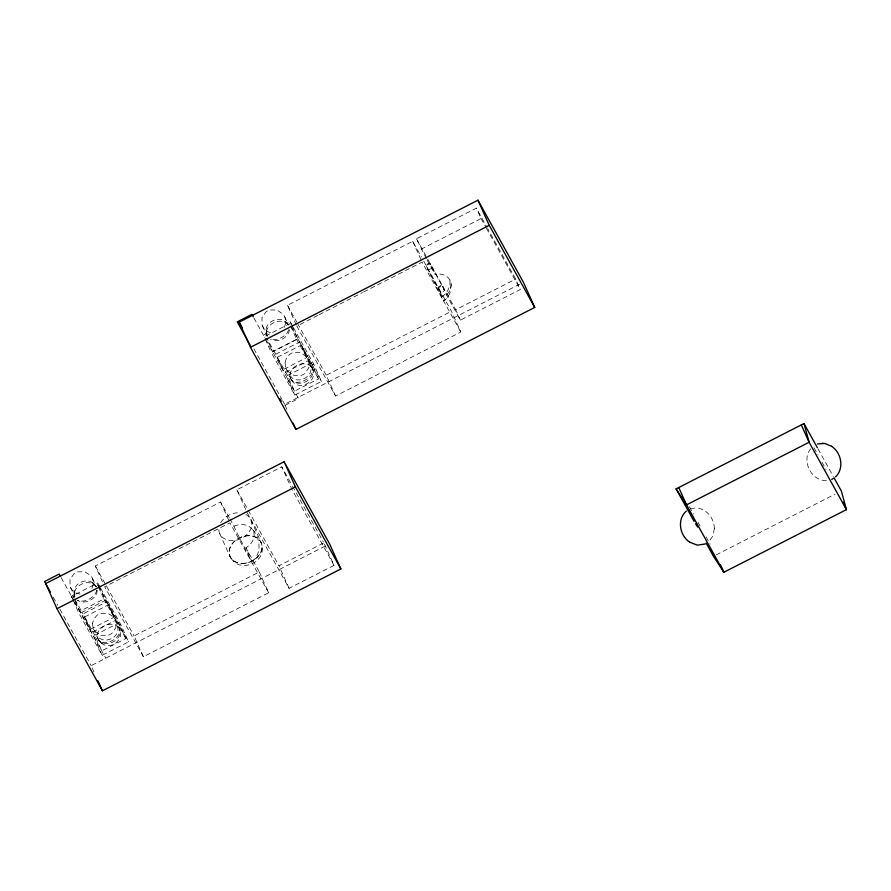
<?xml version="1.0" encoding="UTF-8"?>
<svg xmlns="http://www.w3.org/2000/svg" width="891" height="891" viewBox="0 0 891 891"><rect width="100%" height="100%" fill="white"/><g stroke="black" fill="none" stroke-linecap="round" stroke-linejoin="round"><path stroke-width="0.67" stroke-dasharray="4.46 3.34" d="M714.315 528.708C714.426 518.551 706.552 508.293 695.726 507.892M714.315 528.664L712.878 535.959L708.98 541.539M73.986 591.646L74.577 596.168M229.9 518.874L233.899 526.091A41.12 1.682 62.9 0 0 235.87 530.635L251.741 561.575L248.667 553.745M451.158 284.285L450.022 293.039L447.327 297.817L443.785 300.857L438.483 287.849A15.938 12.318 -24.2 0 0 442.159 285.209L444.498 290.41A38.881 1.593 62.9 0 1 446.447 294.921L460.402 320.125L520.355 289.497L515.677 279.095L487.7 228.586M266.041 329.625L267.378 336.62M810.665 448.763C800.953 460.836 811.567 481.92 827.249 480.539M284.396 327.331L285.777 322.676L285.187 317.987A20.549 15.882 -24.2 0 0 283.037 314.111L277.001 310.035L269.773 309.945A9.188 7.106 -24.2 0 0 265.897 311.928L261.932 317.731L262.077 324.814A20.549 15.882 -24.2 0 0 264.226 328.69L267.935 331.786L272.735 333.29M91.918 588.327L93.343 583.828L92.831 579.339A18.878 14.59 -24.2 0 0 90.782 575.642L84.923 571.799L77.84 571.833A9.422 7.284 -24.2 0 0 74.009 573.793L70.021 579.417L70.055 586.233A18.878 14.59 -24.2 0 0 72.104 589.92L75.702 592.838L80.379 594.219M447.015 294.353L446.525 294.843M443.896 300.88L445.745 299.365L443.785 300.857L442.471 298.919L425.686 264.738A15.938 12.318 -24.2 0 1 430.008 263.279L444.498 290.41A15.938 12.318 -24.2 0 1 440.822 293.05L428.025 269.94A41.12 1.682 62.9 0 1 426.043 265.395A15.036 11.628 -24.2 0 1 430.398 263.981A38.881 1.593 62.9 0 0 432.347 268.492A38.881 1.593 62.9 0 0 435.064 274.383L435.922 274.239M251.741 561.575C259.248 556.675 260.428 546.283 257.655 538.364C258.022 535.625 247.887 523.485 254.47 531.86M441.424 297.082C447.349 293.729 450.634 286.668 449.91 279.974M426.421 258.78L416.431 238.777L476.384 208.149L487.043 227.383M296.291 324.881L287.492 305.301L412.711 241.327L421.398 256.998M421.109 249.179L481.062 218.551L476.384 208.149M292.76 326.396L290.076 321.528L286.624 323.288A11.104 8.576 -24.2 0 0 272.59 320.827A11.104 8.576 -24.2 0 0 266.866 333.39L263.424 335.139L264.538 337.622M265.596 335.985L289.586 323.734L299.688 341.977L306.693 357.581L282.714 369.832L275.709 354.228L266.944 338.413M317.887 315.347L296.837 326.106L335.573 396.038L460.803 332.053L451.459 311.26L422.067 258.19M319.123 314.712L362.448 292.582M363.695 291.947L422.067 262.132L460.803 332.053M290.655 326.128L296.592 339.337L272.613 351.589L266.676 338.38M293.44 327.61L313.654 364.096L321.439 381.437L294.798 395.047L271.22 352.48L297.861 338.87L291.736 325.248M275.709 354.228L299.688 341.977M277.391 357.269L301.37 345.017L311.471 363.261L318.488 378.864L294.509 391.116L287.492 375.512L277.391 357.269L284.407 372.872L308.386 360.621L301.37 345.017M287.492 375.512L311.471 363.261M313.654 364.096L310.213 365.856A11.104 8.576 -24.2 0 1 304.488 378.419A11.104 8.576 -24.2 0 1 290.444 375.957L287.002 377.706L294.798 395.047M335.573 396.038L326.229 375.234L451.459 311.26M460.402 320.125L455.735 309.723L515.677 279.095M286.891 409.303L284.63 404.28L519.709 284.184M285.087 405.349L298.518 398.489L266.565 340.808M324.458 544.078L334.025 565.362L289.085 588.327L246.985 512.325L236.861 489.783L281.79 466.828L291.814 484.927M102.487 581.912L95.337 565.997L220.567 502.023L229.232 517.671M72.505 598.919L71.391 596.435L97.743 582.981L99.714 586.534M98.489 587.024L103.879 599.019L79.9 611.271L74.51 599.275M100.371 587.726L120.742 624.524L128.538 641.854L102.187 655.319L79.188 613.776L105.528 600.311L98.856 585.454M106.976 601.659L113.981 617.263L90.002 629.514L82.997 613.91L106.976 601.659L100.237 589.497M84.678 616.951L108.657 604.699L118.759 622.943L125.776 638.546L101.797 650.798L94.78 635.194L84.678 616.951L91.695 632.554L115.674 620.303L108.657 604.699M94.78 635.194L118.759 622.943M102.187 655.319L94.401 637.989L97.798 636.241A11.951 7.562 -29 0 0 111.865 640.818A11.951 7.562 -29 0 0 117.378 626.228L120.742 624.524M259.303 571.955L268.648 592.76L143.418 656.734L134.073 635.929L259.303 571.955L245.972 547.887A41.12 1.682 62.9 0 1 248.667 553.734M289.085 588.327L278.961 565.785L323.89 542.831M93.956 671.948L91.138 665.666L325.872 545.726M716.097 554.926L834.945 494.204M690.258 508.85L695.771 507.892M101.251 642.901C110.328 651.432 125.542 638.981 119.216 628.333M98.578 639.927L100.995 642.667M99.903 641.743L102.276 643.77M284.964 321.295L288.227 324.859M92.842 582.892L95.515 585.732M231.27 558.501C240.826 573.526 266.487 562.188 261.809 545.014M291.535 380.067C298.841 392.552 319.19 380.969 312.251 368.306M817.994 448.819L833.319 476.507M813.995 447.772L817.994 455M821.992 462.217L825.99 469.446M689.422 506.779L693.432 514.007M698.098 522.427L700.092 526.035M706.095 536.872L710.094 544.089M481.062 218.551L485.718 226.971M486.386 228.174L520.355 289.497M416.431 238.777L427.067 257.978M427.736 259.181L455.735 309.723M427.09 259.983L435.064 274.383M287.492 305.301L296.837 322.174M297.505 323.388L326.229 375.234M297.861 338.87L321.439 381.437M296.592 339.337L306.693 357.581M308.386 360.621L318.488 378.864M253.913 317.976L266.119 340.006M253.868 348.749L281.957 399.446M282.625 400.66L284.63 404.28M292.482 486.13L323.221 541.628M334.025 565.362L291.925 489.371L281.79 466.828M236.861 489.783L247.553 509.084M248.221 510.287L278.961 565.785M268.648 592.76L229.911 522.828L104.681 586.801L143.418 656.734M95.337 565.997L134.073 635.929M99.558 588.283L96.863 583.416L97.943 585.821M105.528 600.311L128.538 641.854M103.879 599.019L113.981 617.263M115.674 620.303L125.776 638.546M74.231 598.106L72.884 595.667L73.964 598.073M74.911 599.32L82.997 613.91M61.201 577.658L73.853 600.489M74.51 601.692L105.806 658.171M71.391 596.435L74.02 601.191M74.677 602.372L94.401 637.989M53.204 597.159L57.703 605.301M59.864 609.177L91.138 665.666M286.067 368.44L290.477 378.196M262.489 325.872L266.899 335.629M93.455 628.768L97.843 638.491M70.445 587.236L74.833 596.959A11.839 9.155 -24.2 0 1 81.772 584.062A11.839 9.155 -24.2 0 1 96.273 586.935M412.711 241.327L421.521 260.907M290.076 321.528L291.179 324.012M265.095 338.858L271.22 352.48M251.006 519.999L261.286 542.875A17.074 13.187 -24.2 0 1 242.074 563.491A17.074 13.187 -24.2 0 1 233.397 542.341A17.074 13.187 -24.2 0 1 261.286 542.875M220.567 502.023L229.366 521.603M219.598 533.386L229.889 556.262M73.062 600.155L79.188 613.776M308.353 359.507L312.507 368.807A11.973 9.255 -24.2 0 1 299.031 383.264A11.973 9.255 -24.2 0 1 292.95 368.44A11.973 9.255 -24.2 0 1 312.507 368.807M284.775 316.94L288.417 325.081M115.451 619.869L119.628 629.213A11.839 9.155 -24.2 0 1 106.307 643.514A11.839 9.155 -24.2 0 1 100.282 628.846A11.839 9.155 -24.2 0 1 119.628 629.213M92.441 578.337L96.105 586.512M245.86 514.497A17.074 13.187 -24.2 0 1 241.706 538.253A17.074 13.187 -24.2 0 1 218.874 528.274M220.768 522.616A17.074 13.187 -24.2 0 1 238.265 512.77M96.74 590.143A11.951 7.562 -29 0 1 89.189 599.108A11.951 7.562 -29 0 1 77.706 600.345M74.889 597.148A11.951 7.562 -29 0 1 74.755 594.709M94.368 584.685A11.951 7.562 -29 0 1 96.295 586.735M74.855 594.676A10.915 8.431 -24.2 0 1 80.524 582.402A10.915 8.431 -24.2 0 1 94.279 584.741M117.278 626.295A10.915 8.431 -24.2 0 1 111.609 638.557A10.915 8.431 -24.2 0 1 97.854 636.219M233.932 526.18A16.038 12.396 -24.2 0 1 252.955 530.334A16.038 12.396 -24.2 0 1 245.916 547.809M428.025 269.928A15.938 12.318 -24.2 0 1 432.347 268.481M444.486 290.41A38.881 1.593 62.9 0 0 441.769 284.519A15.036 11.628 -24.2 0 1 438.116 287.18A41.12 1.682 62.9 0 1 440.822 293.039M289.441 329.826A11.973 9.255 -24.2 0 1 282.402 339.048A11.973 9.255 -24.2 0 1 270.519 339.493M288.717 329.637A11.973 7.585 -29 0 1 271.488 339.504M266.866 333.39A11.973 7.585 -29 0 0 267.233 336.33A11.973 9.255 -24.2 0 1 273.426 322.832A11.973 9.255 -24.2 0 1 288.573 325.493A11.973 7.585 -29 0 0 286.624 323.288M310.213 365.856A11.973 7.585 -29 0 1 304.611 380.435A11.973 7.585 -29 0 1 290.444 375.957M447.126 294.364A16.272 12.574 -24.2 0 0 449.855 279.997A16.272 12.574 -24.2 0 0 435.933 274.15M97.164 590.265A11.839 9.155 -24.2 0 1 90.169 600.334A11.839 9.155 -24.2 0 1 77.562 600.278M285.064 362.704L285.666 367.382A20.549 15.882 -24.2 0 0 287.804 371.257L293.841 375.345L301.069 375.423A9.188 7.106 -24.2 0 0 304.945 373.44L308.91 367.649L308.765 360.554A20.549 15.882 -24.2 0 0 306.615 356.678L300.579 352.591L293.351 352.513A9.188 7.106 -24.2 0 0 289.475 354.495L286.445 358.037L285.064 362.704M92.553 623.277L93.065 627.765A18.878 14.59 -24.2 0 0 95.114 631.463L100.973 635.294L108.056 635.272A9.422 7.284 -24.2 0 0 111.898 633.312L115.875 627.687L115.841 620.871A18.878 14.59 -24.2 0 0 113.792 617.173L107.934 613.342L100.85 613.364A9.422 7.284 -24.2 0 0 97.008 615.325L93.978 618.777L92.553 623.277M93.199 583.237L92.152 582.369L94.557 584.407L93.199 583.237M242.397 563.413A16.974 13.12 -24.2 0 0 261.108 542.697A16.974 13.12 -24.2 0 0 233.264 542.608A16.974 13.12 -24.2 0 0 242.397 563.413"/><path stroke-width="1.34" d="M686.382 511.1C676.67 519.23 679.699 535.68 689.723 542.207M835.535 476.885C844.601 468.287 841.238 452.517 831.593 446.291M833.063 478.69L831.748 479.358M239.156 322.186L477.955 200.197L523.429 282.291L534.723 307.428L295.923 429.417L250.449 347.323L239.156 322.186L242.497 328.222M250.449 347.323L489.248 225.334L477.955 200.197M284.118 461.727L45.675 583.572L56.968 608.709L102.432 690.803L340.874 568.97L329.57 543.833L284.118 461.727L295.411 486.865L340.874 568.97M56.968 608.709L295.411 486.865M694.1 521.38L676.091 488.881L803.994 423.548L817.325 447.616M705.193 544.011L697.274 545.136L689.69 542.185M817.526 443.941L824.899 443.495L831.626 446.313M823.139 443.272L822.293 443.239M676.091 488.881L686.549 504.863L723.882 572.256L846.45 509.641L841.327 490.952L833.987 477.71M695.515 523.73L697.753 527.149M706.095 543.042L713.435 556.285L723.882 572.256L720.552 564.827M489.248 225.334L534.723 307.428M253.244 316.773L251.919 314.367L237.262 321.851L250.571 345.886M279.863 398.767L281.2 401.162M60.532 576.455L59.207 574.049L44.55 581.545L50.353 592.014M843.109 502.212L846.45 509.641L809.117 442.248L801.321 424.907M678.764 487.522L686.549 504.863L809.117 442.248L803.994 423.548M293.106 423.136L295.923 429.417M97.91 680.746L102.432 690.803"/></g></svg>
